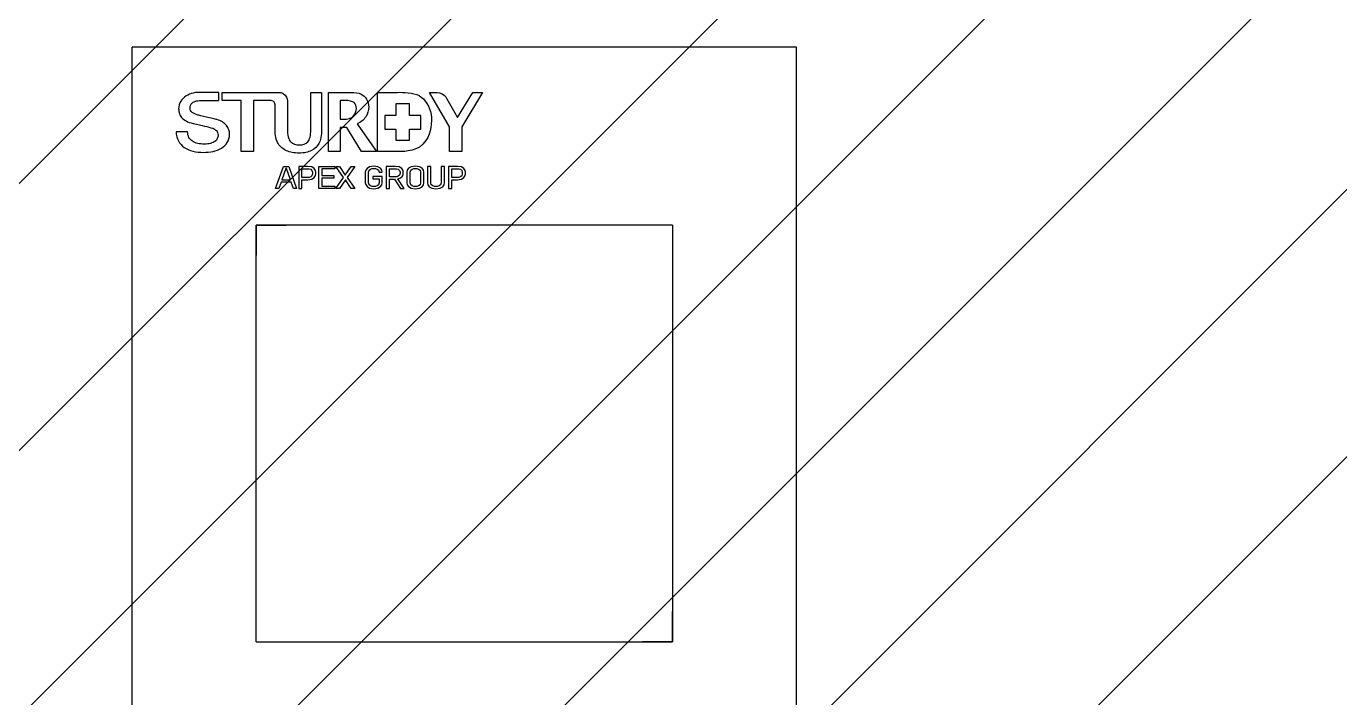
# Model space of a CAD drawing. Header units: millimetres. Extents: x 0 to 16408, y 0 to 11536.
# Drawn here: x 11314.2 to 11749.3, y 4945.5 to 5168 of the extents above; entities that cross this region are included whole.
import ezdxf

# ---------------------------------------------------------------- set-up
doc = ezdxf.new("R2010")
doc.units = ezdxf.units.MM
doc.header["$MEASUREMENT"] = 0
doc.linetypes.add('HIDDEN', pattern=[9.525, 6.35, -3.175])
doc.layers.get('0').update_dxf_attribs({"lineweight": 25})
doc.layers.add('DIM', color=3, linetype='Continuous', lineweight=9)
doc.layers.add('H', color=2, linetype='HIDDEN', lineweight=15)

msp = doc.modelspace()

# ---------------------------------------------------------------- hatches: boundary and pattern name
at = {"layer": 'DIM'}
h = msp.add_hatch(dxfattribs=at)
h.set_pattern_fill('ANSI31', color=256, scale=350, style=0)
h.set_pattern_definition([(45, (-19163.366, -2190.005), (-30.93592, 30.93592), [])])
h.paths.add_polyline_path([(11169.331, 5386.066), (11169.331, 3313.066), (10738.546, 3313.066), (10738.546, 5100.001), (10069.331, 5100.001), (10069.331, 6563.066), (14009.331, 6563.066), (14009.331, 5100.001), (13340.115, 5100.001), (13340.115, 3313.066), (12909.331, 3313.066), (12909.331, 5386.066)])
edge = h.paths.add_edge_path(flags=16)
edge.add_line((12909.331, 3336.066), (12909.331, 3313.066))
edge.add_line((11169.331, 3336.066), (11169.331, 3313.066))
at = {"layer": 'H', "ltscale": 5}
h = msp.add_hatch(dxfattribs=at)
h.set_pattern_fill('ANSI31', color=256, scale=500, style=0)
h.set_pattern_definition([(45, (5319.3, 20778.49), (-44.19417, 44.19417), [])])
edge = h.paths.add_edge_path(flags=16)
edge.add_line((14059.331, 6563.066), (14009.331, 6563.066))
edge.add_line((14059.331, 6563.066), (14009.331, 6563.066))
edge = h.paths.add_edge_path()
edge.add_line((14059.331, 6563.066), (14009.331, 6563.066))
edge.add_line((14059.331, 6563.066), (14009.331, 6563.066))
edge.add_line((10069.331, 3313.066), (10069.331, 6563.066))
edge.add_line((10019.331, 3263.066), (10019.331, 6563.066))
edge.add_line((10069.331, 3313.066), (14009.331, 3313.066))
edge.add_line((10019.331, 3263.066), (14059.331, 3263.066))
edge.add_line((14059.331, 6563.066), (14009.331, 6563.066))
edge.add_line((14009.331, 5313.066), (14009.331, 5323.066))
edge.add_line((14009.331, 3313.066), (14009.331, 6563.066))
edge.add_line((14059.331, 3263.066), (14059.331, 6563.066))

# ---------------------------------------------------------------- linework, layer by layer
for p, q in [((11349.331, 4411.066), (11349.331, 5161.066)), ((11569.331, 5161.066), (11349.331, 5161.066)), ((11569.331, 4411.066), (11569.331, 5161.066)), ((11436.61, 5142.213), (11436.608, 5138.412)), ((11441.217, 5142.213), (11436.61, 5142.213)), ((11441.217, 5138.446), (11441.217, 5142.213)), ((11436.608, 5138.412), (11432.969, 5138.404)), ((11432.969, 5138.404), (11432.969, 5133.859)), ((11444.943, 5138.446), (11441.217, 5138.446)), ((11444.943, 5133.88), (11444.943, 5138.446)), ((11432.969, 5133.859), (11436.631, 5133.859)), ((11436.631, 5133.859), (11436.631, 5130.198)), ((11436.631, 5130.198), (11441.197, 5130.198)), ((11441.197, 5133.88), (11444.943, 5133.88)), ((11441.197, 5130.198), (11441.197, 5133.88)), ((11390.331, 5102.066), (11390.331, 5092.066)), ((11390.331, 5102.066), (11400.331, 5102.066)), ((11390.331, 4964.066), (11390.331, 5102.066)), ((11528.331, 5102.066), (11390.331, 5102.066)), ((11528.331, 5102.066), (11528.331, 4964.066)), ((11528.331, 4964.066), (11528.331, 4974.066)), ((11390.331, 4964.066), (11528.331, 4964.066)), ((11528.331, 4964.066), (11518.331, 4964.066))]:
    msp.add_line(p, q)
for points in [[(11402.709, 5114.184), (11401.983, 5116.263), (11398.62, 5116.263), (11397.867, 5114.184), (11396.791, 5114.184), (11399.388, 5121.558), (11401.132, 5121.558), (11403.771, 5114.184), (11402.709, 5114.184)], [(11411.072, 5114.184), (11411.072, 5121.558), (11416.445, 5121.558), (11416.445, 5120.772), (11412.146, 5120.772), (11412.146, 5118.476), (11416.125, 5118.476), (11416.125, 5117.69), (11412.146, 5117.69), (11412.146, 5114.97), (11416.445, 5114.97), (11416.445, 5114.184), (11411.072, 5114.184)], [(11421.862, 5114.184), (11419.908, 5117.101), (11417.969, 5114.184), (11416.74, 5114.184), (11419.308, 5117.886), (11416.753, 5121.558), (11417.953, 5121.558), (11419.894, 5118.662), (11421.875, 5121.558), (11423.062, 5121.558), (11420.494, 5117.897), (11423.091, 5114.184), (11421.862, 5114.184)], [(11400.379, 5120.824), (11400.197, 5120.824), (11398.871, 5117.039), (11401.704, 5117.039), (11400.379, 5120.824)]]:
    msp.add_lwpolyline(points)
for points, knots in [([(11367.655, 5133.024), (11367.655, 5132.292), (11367.797, 5131.666), (11368.081, 5131.148), (11368.364, 5130.63), (11368.76, 5130.206), (11369.265, 5129.875), (11369.772, 5129.544), (11370.354, 5129.305), (11371.013, 5129.152), (11371.672, 5129), (11372.386, 5128.923), (11373.155, 5128.923), (11373.985, 5128.923), (11374.694, 5129.008), (11375.282, 5129.18), (11375.868, 5129.349), (11376.346, 5129.567), (11376.71, 5129.835), (11377.075, 5130.103), (11377.337, 5130.412), (11377.5, 5130.76), (11377.662, 5131.108), (11377.743, 5131.461), (11377.743, 5131.818), (11377.743, 5132.55), (11377.555, 5133.091), (11377.181, 5133.439), (11376.806, 5133.787), (11376.396, 5134.032), (11375.95, 5134.176), (11375.18, 5134.426), (11374.284, 5134.662), (11373.261, 5134.886), (11372.238, 5135.109), (11370.977, 5135.399), (11369.479, 5135.756), (11368.546, 5135.971), (11367.772, 5136.252), (11367.155, 5136.6), (11366.536, 5136.949), (11366.045, 5137.339), (11365.681, 5137.766), (11365.316, 5138.194), (11365.057, 5138.651), (11364.906, 5139.132), (11364.754, 5139.615), (11364.678, 5140.106), (11364.678, 5140.606), (11364.678, 5141.57), (11364.906, 5142.405), (11365.362, 5143.112), (11365.817, 5143.817), (11366.42, 5144.401), (11367.169, 5144.866), (11367.918, 5145.33), (11368.525, 5145.612), (11369.477, 5145.837), (11370.431, 5146.059), (11371.727, 5146.066), (11372.699, 5146.066), (11373.833, 5146.066), (11377.961, 5146.066), (11377.961, 5146.066), (11377.961, 5146.066), (11377.948, 5143.398), (11377.948, 5143.398), (11377.948, 5143.398), (11371.694, 5143.436), (11371.071, 5143.306), (11370.608, 5143.21), (11370.198, 5143.165), (11369.813, 5142.977), (11369.427, 5142.789), (11369.108, 5142.535), (11368.855, 5142.213), (11368.602, 5141.892), (11368.476, 5141.49), (11368.476, 5141.008), (11368.476, 5140.328), (11368.713, 5139.798), (11369.19, 5139.414), (11369.666, 5139.03), (11370.288, 5138.739), (11371.058, 5138.544), (11371.139, 5138.525), (11371.458, 5138.448), (11372.015, 5138.314), (11372.572, 5138.18), (11373.195, 5138.035), (11373.884, 5137.873), (11374.572, 5137.712), (11375.247, 5137.556), (11375.905, 5137.404), (11376.563, 5137.251), (11377.035, 5137.14), (11377.318, 5137.069), (11378.026, 5136.873), (11378.643, 5136.605), (11379.172, 5136.265), (11379.698, 5135.927), (11380.137, 5135.538), (11380.493, 5135.101), (11380.846, 5134.662), (11381.11, 5134.194), (11381.283, 5133.693), (11381.455, 5133.193), (11381.542, 5132.692), (11381.542, 5132.193), (11381.542, 5131.121), (11381.292, 5130.206), (11380.796, 5129.448), (11380.301, 5128.689), (11379.646, 5128.067), (11378.837, 5127.585), (11378.026, 5127.102), (11377.105, 5126.749), (11376.073, 5126.527), (11375.039, 5126.303), (11373.985, 5126.191), (11372.912, 5126.191), (11371.676, 5126.191), (11370.512, 5126.327), (11369.418, 5126.593), (11368.325, 5126.862), (11367.372, 5127.272), (11366.562, 5127.826), (11365.751, 5128.38), (11365.103, 5129.09), (11364.618, 5129.956), (11364.131, 5130.822), (11363.877, 5131.845), (11363.857, 5133.024), (11363.857, 5133.024), (11367.655, 5133.024), (11367.655, 5133.024)], [0, 0, 0, 0, 1, 1, 1, 2, 2, 2, 3, 3, 3, 4, 4, 4, 5, 5, 5, 6, 6, 6, 7, 7, 7, 8, 8, 8, 9, 9, 9, 10, 10, 10, 11, 11, 11, 12, 12, 12, 13, 13, 13, 14, 14, 14, 15, 15, 15, 16, 16, 16, 17, 17, 17, 18, 18, 18, 19, 19, 19, 20, 20, 20, 21, 21, 21, 22, 22, 22, 23, 23, 23, 24, 24, 24, 25, 25, 25, 26, 26, 26, 27, 27, 27, 28, 28, 28, 29, 29, 29, 30, 30, 30, 31, 31, 31, 32, 32, 32, 33, 33, 33, 34, 34, 34, 35, 35, 35, 36, 36, 36, 37, 37, 37, 38, 38, 38, 39, 39, 39, 40, 40, 40, 41, 41, 41, 42, 42, 42, 43, 43, 43, 44, 44, 44, 45, 45, 45, 45]), ([(11426.962, 5143.794), (11427.416, 5143.03), (11427.644, 5142.166), (11427.644, 5141.204), (11427.644, 5140.056), (11427.31, 5138.972), (11426.65, 5137.951)], [4, 4, 4, 4, 5, 5, 5, 6, 6, 6, 6]), ([(11422.595, 5138.262), (11423.241, 5138.997), (11423.569, 5139.826), (11423.569, 5140.754), (11423.569, 5141.558), (11423.305, 5142.199), (11422.783, 5142.672)], [2, 2, 2, 2, 3, 3, 3, 4, 4, 4, 4]), ([(11408.705, 5126.796), (11407.628, 5126.232), (11406.261, 5125.949), (11404.609, 5125.949), (11402.981, 5125.949), (11401.586, 5126.212), (11400.418, 5126.736)], [13, 13, 13, 13, 14, 14, 14, 15, 15, 15, 15]), ([(11401.809, 5129.696), (11402.549, 5128.987), (11403.506, 5128.632), (11404.681, 5128.632), (11405.841, 5128.632), (11406.762, 5128.983), (11407.449, 5129.682)], [5, 5, 5, 5, 6, 6, 6, 7, 7, 7, 7]), ([(11407.47, 5117.09), (11407.47, 5117.09), (11405.544, 5117.09), (11405.544, 5117.09), (11405.544, 5117.09), (11405.544, 5114.184), (11405.544, 5114.184), (11405.544, 5114.184), (11404.469, 5114.184), (11404.469, 5114.184), (11404.469, 5114.184), (11404.469, 5121.558), (11404.469, 5121.558), (11404.469, 5121.558), (11407.414, 5121.558), (11407.414, 5121.558), (11409.661, 5121.558), (11410.094, 5120.234), (11410.094, 5119.604), (11410.094, 5119.604), (11410.094, 5119.065), (11410.094, 5119.065), (11410.094, 5118.414), (11409.661, 5117.09), (11407.47, 5117.09)], [0, 0, 0, 0, 1, 1, 1, 2, 2, 2, 3, 3, 3, 4, 4, 4, 5, 5, 5, 6, 6, 6, 7, 7, 7, 8, 8, 8, 8]), ([(11429.316, 5114.091), (11427.124, 5114.091), (11426.526, 5115.426), (11426.526, 5116.077), (11426.526, 5116.077), (11426.526, 5119.676), (11426.526, 5119.676), (11426.526, 5120.307), (11427.097, 5121.63), (11429.345, 5121.63), (11431.522, 5121.63), (11432.149, 5120.369), (11432.149, 5119.666), (11432.149, 5119.666), (11431.076, 5119.666), (11431.076, 5119.666), (11431.076, 5120.679), (11429.903, 5120.855), (11429.345, 5120.855), (11428.773, 5120.855), (11427.6, 5120.679), (11427.6, 5119.655), (11427.6, 5119.655), (11427.6, 5116.077), (11427.6, 5116.077), (11427.6, 5115.032), (11428.773, 5114.867), (11429.345, 5114.867), (11429.903, 5114.867), (11431.076, 5115.032), (11431.076, 5116.077), (11431.076, 5116.077), (11431.076, 5117.462), (11431.076, 5117.462), (11431.076, 5117.462), (11429.024, 5117.462), (11429.024, 5117.462), (11429.024, 5117.462), (11429.024, 5118.248), (11429.024, 5118.248), (11429.024, 5118.248), (11432.149, 5118.248), (11432.149, 5118.248), (11432.149, 5118.248), (11432.149, 5116.067), (11432.149, 5116.067), (11432.149, 5115.414), (11431.536, 5114.091), (11429.316, 5114.091)], [0, 0, 0, 0, 1, 1, 1, 2, 2, 2, 3, 3, 3, 4, 4, 4, 5, 5, 5, 6, 6, 6, 7, 7, 7, 8, 8, 8, 9, 9, 9, 10, 10, 10, 11, 11, 11, 12, 12, 12, 13, 13, 13, 14, 14, 14, 15, 15, 15, 16, 16, 16, 16]), ([(11438.139, 5114.184), (11438.139, 5114.184), (11436.185, 5117.297), (11436.185, 5117.297), (11436.185, 5117.297), (11434.552, 5117.297), (11434.552, 5117.297), (11434.552, 5117.297), (11434.552, 5114.184), (11434.552, 5114.184), (11434.552, 5114.184), (11433.478, 5114.184), (11433.478, 5114.184), (11433.478, 5114.184), (11433.478, 5121.558), (11433.478, 5121.558), (11433.478, 5121.558), (11436.423, 5121.558), (11436.423, 5121.558), (11438.67, 5121.558), (11439.116, 5120.245), (11439.116, 5119.613), (11439.116, 5119.613), (11439.116, 5119.262), (11439.116, 5119.262), (11439.116, 5118.713), (11438.781, 5117.69), (11437.315, 5117.37), (11437.315, 5117.37), (11439.353, 5114.184), (11439.353, 5114.184), (11439.353, 5114.184), (11438.139, 5114.184), (11438.139, 5114.184)], [0, 0, 0, 0, 1, 1, 1, 2, 2, 2, 3, 3, 3, 4, 4, 4, 5, 5, 5, 6, 6, 6, 7, 7, 7, 8, 8, 8, 9, 9, 9, 10, 10, 10, 11, 11, 11, 11]), ([(11443.096, 5114.091), (11440.905, 5114.091), (11440.289, 5115.394), (11440.289, 5116.077), (11440.289, 5116.077), (11440.289, 5119.676), (11440.289, 5119.676), (11440.289, 5120.338), (11440.862, 5121.63), (11443.108, 5121.63), (11445.287, 5121.63), (11445.914, 5120.338), (11445.914, 5119.666), (11445.914, 5119.666), (11445.914, 5116.067), (11445.914, 5116.067), (11445.914, 5115.384), (11445.328, 5114.091), (11443.096, 5114.091)], [0, 0, 0, 0, 1, 1, 1, 2, 2, 2, 3, 3, 3, 4, 4, 4, 5, 5, 5, 6, 6, 6, 6]), ([(11449.936, 5114.091), (11447.675, 5114.091), (11447.101, 5115.384), (11447.101, 5116.077), (11447.101, 5116.077), (11447.101, 5121.558), (11447.101, 5121.558), (11447.101, 5121.558), (11448.176, 5121.558), (11448.176, 5121.558), (11448.176, 5121.558), (11448.176, 5116.077), (11448.176, 5116.077), (11448.176, 5115.032), (11449.363, 5114.867), (11449.921, 5114.867), (11450.492, 5114.867), (11451.666, 5115.032), (11451.666, 5116.077), (11451.666, 5116.077), (11451.666, 5121.558), (11451.666, 5121.558), (11451.666, 5121.558), (11452.741, 5121.558), (11452.741, 5121.558), (11452.741, 5121.558), (11452.741, 5116.067), (11452.741, 5116.067), (11452.741, 5115.373), (11452.182, 5114.091), (11449.936, 5114.091)], [0, 0, 0, 0, 1, 1, 1, 2, 2, 2, 3, 3, 3, 4, 4, 4, 5, 5, 5, 6, 6, 6, 7, 7, 7, 8, 8, 8, 9, 9, 9, 10, 10, 10, 10]), ([(11457.069, 5117.09), (11457.069, 5117.09), (11455.141, 5117.09), (11455.141, 5117.09), (11455.141, 5117.09), (11455.141, 5114.184), (11455.141, 5114.184), (11455.141, 5114.184), (11454.067, 5114.184), (11454.067, 5114.184), (11454.067, 5114.184), (11454.067, 5121.558), (11454.067, 5121.558), (11454.067, 5121.558), (11457.013, 5121.558), (11457.013, 5121.558), (11459.261, 5121.558), (11459.692, 5120.234), (11459.692, 5119.604), (11459.692, 5119.604), (11459.692, 5119.065), (11459.692, 5119.065), (11459.692, 5118.414), (11459.261, 5117.09), (11457.069, 5117.09)], [0, 0, 0, 0, 1, 1, 1, 2, 2, 2, 3, 3, 3, 4, 4, 4, 5, 5, 5, 6, 6, 6, 7, 7, 7, 8, 8, 8, 8]), ([(11409.019, 5119.583), (11409.019, 5120.627), (11407.973, 5120.772), (11407.386, 5120.772), (11407.386, 5120.772), (11405.544, 5120.772), (11405.544, 5120.772), (11405.544, 5120.772), (11405.544, 5117.876), (11405.544, 5117.876), (11405.544, 5117.876), (11407.414, 5117.876), (11407.414, 5117.876), (11408.001, 5117.876), (11409.019, 5118.031), (11409.019, 5119.076), (11409.019, 5119.076), (11409.019, 5119.583), (11409.019, 5119.583)], [0, 0, 0, 0, 1, 1, 1, 2, 2, 2, 3, 3, 3, 4, 4, 4, 5, 5, 5, 6, 6, 6, 6]), ([(11438.041, 5119.583), (11438.041, 5120.627), (11436.981, 5120.772), (11436.394, 5120.772), (11436.394, 5120.772), (11434.552, 5120.772), (11434.552, 5120.772), (11434.552, 5120.772), (11434.552, 5118.083), (11434.552, 5118.083), (11434.552, 5118.083), (11436.423, 5118.083), (11436.423, 5118.083), (11437.009, 5118.083), (11438.041, 5118.238), (11438.041, 5119.273), (11438.041, 5119.273), (11438.041, 5119.583), (11438.041, 5119.583)], [0, 0, 0, 0, 1, 1, 1, 2, 2, 2, 3, 3, 3, 4, 4, 4, 5, 5, 5, 6, 6, 6, 6]), ([(11444.84, 5119.655), (11444.84, 5120.689), (11443.667, 5120.855), (11443.108, 5120.855), (11442.537, 5120.855), (11441.365, 5120.689), (11441.365, 5119.655), (11441.365, 5119.655), (11441.365, 5116.077), (11441.365, 5116.077), (11441.365, 5115.032), (11442.537, 5114.867), (11443.108, 5114.867), (11443.667, 5114.867), (11444.84, 5115.032), (11444.84, 5116.077), (11444.84, 5116.077), (11444.84, 5119.655), (11444.84, 5119.655)], [0, 0, 0, 0, 1, 1, 1, 2, 2, 2, 3, 3, 3, 4, 4, 4, 5, 5, 5, 6, 6, 6, 6]), ([(11458.618, 5119.583), (11458.618, 5120.627), (11457.571, 5120.772), (11456.984, 5120.772), (11456.984, 5120.772), (11455.141, 5120.772), (11455.141, 5120.772), (11455.141, 5120.772), (11455.141, 5117.876), (11455.141, 5117.876), (11455.141, 5117.876), (11457.013, 5117.876), (11457.013, 5117.876), (11457.599, 5117.876), (11458.618, 5118.031), (11458.618, 5119.076), (11458.618, 5119.076), (11458.618, 5119.583), (11458.618, 5119.583)], [0, 0, 0, 0, 1, 1, 1, 2, 2, 2, 3, 3, 3, 4, 4, 4, 5, 5, 5, 6, 6, 6, 6])]:
    msp.add_open_spline(points, degree=3, knots=knots)
for points in [[(11379.12, 5146.066), (11379.12, 5146.066), (11397.237, 5146.066), (11397.237, 5146.066)], [(11379.12, 5143.357), (11379.12, 5143.357), (11379.12, 5146.066), (11379.12, 5146.066)], [(11385.386, 5143.357), (11385.386, 5143.357), (11379.12, 5143.357), (11379.12, 5143.357)], [(11385.386, 5126.441), (11385.386, 5126.441), (11385.386, 5143.357), (11385.386, 5143.357)], [(11389.462, 5143.357), (11389.462, 5143.357), (11389.462, 5126.441), (11389.462, 5126.441)], [(11394.412, 5143.357), (11394.412, 5143.357), (11389.462, 5143.357), (11389.462, 5143.357)], [(11394.951, 5143.357), (11394.951, 5143.357), (11394.412, 5143.357), (11394.412, 5143.357)], [(11396.169, 5142.99), (11395.55, 5143.453), (11394.951, 5143.357), (11394.951, 5143.357)], [(11396.625, 5146.066), (11396.625, 5146.066), (11398, 5146.066), (11398, 5146.066)], [(11398, 5146.066), (11398, 5146.066), (11399.132, 5146.14), (11400.009, 5145.169)], [(11400.009, 5145.169), (11400.811, 5144.282), (11400.702, 5143.191), (11400.702, 5143.191)], [(11408.476, 5146.066), (11408.476, 5146.066), (11412.035, 5146.066), (11412.035, 5146.066)], [(11408.476, 5133.733), (11408.476, 5133.733), (11408.476, 5146.066), (11408.476, 5146.066)], [(11412.035, 5146.066), (11412.035, 5146.066), (11412.035, 5134.011), (11412.035, 5134.011)], [(11414.334, 5146.066), (11414.334, 5146.066), (11421.669, 5146.066), (11421.669, 5146.066)], [(11414.334, 5126.441), (11414.334, 5126.441), (11414.334, 5146.066), (11414.334, 5146.066)], [(11418.173, 5143.381), (11418.173, 5143.381), (11418.173, 5137.16), (11418.173, 5137.16)], [(11419.593, 5143.381), (11419.593, 5143.381), (11418.173, 5143.381), (11418.173, 5143.381)], [(11422.783, 5142.672), (11422.261, 5143.143), (11421.196, 5143.381), (11419.593, 5143.381)], [(11421.669, 5146.066), (11423.172, 5146.066), (11424.315, 5145.878), (11425.102, 5145.505)], [(11425.102, 5145.505), (11425.885, 5145.127), (11426.506, 5144.558), (11426.962, 5143.794)], [(11430.615, 5146.066), (11430.615, 5146.066), (11435.4, 5146.042), (11437.231, 5146.074)], [(11430.615, 5126.441), (11430.615, 5126.441), (11430.615, 5146.066), (11430.615, 5146.066)], [(11437.231, 5146.074), (11439.061, 5146.106), (11442.344, 5146.106), (11444.34, 5144.98)], [(11444.34, 5144.98), (11446.337, 5143.855), (11447.993, 5141.276), (11448.308, 5138.72)], [(11447.806, 5146.066), (11447.806, 5146.066), (11449.374, 5146.066), (11449.374, 5146.066)], [(11454.402, 5134.663), (11454.402, 5134.663), (11447.806, 5146.066), (11447.806, 5146.066)], [(11449.374, 5146.066), (11449.374, 5146.066), (11450.903, 5146.132), (11452.034, 5145.544)], [(11452.034, 5145.544), (11453.165, 5144.956), (11453.53, 5143.96), (11453.53, 5143.96)], [(11453.53, 5143.96), (11453.53, 5143.96), (11457.104, 5137.785), (11457.104, 5137.785)], [(11457.104, 5137.785), (11457.104, 5137.785), (11462.095, 5146.066), (11462.095, 5146.066)], [(11465.334, 5146.066), (11465.334, 5146.066), (11458.479, 5134.688), (11458.479, 5134.688)], [(11462.095, 5146.066), (11462.095, 5146.066), (11465.334, 5146.066), (11465.334, 5146.066)], [(11396.625, 5141.909), (11396.561, 5142.355), (11396.43, 5142.796), (11396.169, 5142.99)], [(11396.625, 5134.051), (11396.625, 5134.051), (11396.625, 5138.437), (11396.625, 5141.909)], [(11400.702, 5143.191), (11400.702, 5143.191), (11400.702, 5134.024), (11400.702, 5134.024)], [(11418.173, 5137.16), (11418.173, 5137.16), (11419.106, 5137.16), (11419.106, 5137.16)], [(11419.106, 5137.16), (11420.782, 5137.16), (11421.944, 5137.528), (11422.595, 5138.262)], [(11426.65, 5137.951), (11425.987, 5136.931), (11425.051, 5136.153), (11423.843, 5135.616)], [(11423.843, 5135.616), (11423.843, 5135.616), (11430.246, 5126.441), (11430.246, 5126.441)], [(11448.308, 5138.72), (11448.626, 5136.164), (11448.371, 5132.786), (11446.605, 5130.103)], [(11454.402, 5126.441), (11454.402, 5126.441), (11454.402, 5134.663), (11454.402, 5134.663)], [(11458.479, 5134.688), (11458.479, 5134.688), (11458.479, 5126.441), (11458.479, 5126.441)], [(11397.646, 5129.083), (11396.968, 5130.122), (11396.625, 5131.779), (11396.625, 5134.051)], [(11400.702, 5134.024), (11400.702, 5131.847), (11401.071, 5130.403), (11401.809, 5129.696)], [(11407.449, 5129.682), (11408.135, 5130.382), (11408.476, 5131.732), (11408.476, 5133.733)], [(11412.035, 5134.011), (11412.035, 5131.739), (11411.749, 5130.11), (11411.178, 5129.124)], [(11418.173, 5134.476), (11418.173, 5134.476), (11418.173, 5126.441), (11418.173, 5126.441)], [(11420.39, 5134.476), (11420.39, 5134.476), (11418.173, 5134.476), (11418.173, 5134.476)], [(11425.28, 5126.441), (11425.28, 5126.441), (11420.39, 5134.476), (11420.39, 5134.476)], [(11389.462, 5126.441), (11389.462, 5126.441), (11385.386, 5126.441), (11385.386, 5126.441)], [(11400.418, 5126.736), (11399.254, 5127.261), (11398.327, 5128.044), (11397.646, 5129.083)], [(11411.178, 5129.124), (11410.61, 5128.139), (11409.783, 5127.363), (11408.705, 5126.796)], [(11418.173, 5126.441), (11418.173, 5126.441), (11414.334, 5126.441), (11414.334, 5126.441)], [(11430.246, 5126.441), (11430.246, 5126.441), (11425.28, 5126.441), (11425.28, 5126.441)], [(11437.451, 5126.441), (11436.202, 5126.393), (11430.615, 5126.441), (11430.615, 5126.441)], [(11446.605, 5130.103), (11444.108, 5126.314), (11439.914, 5126.537), (11437.451, 5126.441)], [(11458.479, 5126.441), (11458.479, 5126.441), (11454.402, 5126.441), (11454.402, 5126.441)]]:
    msp.add_open_spline(points, degree=3)

doc.saveas('drawing.dxf')
